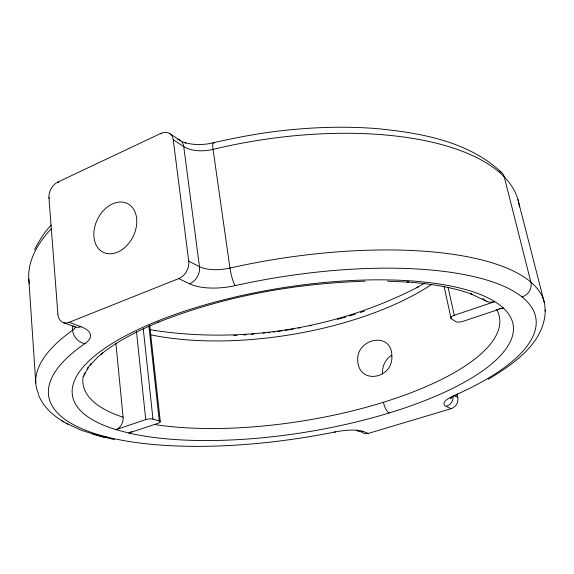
<?xml version="1.0" encoding="UTF-8"?>
<svg xmlns="http://www.w3.org/2000/svg" width="574" height="574" viewBox="0 0 574 574"><rect width="100%" height="100%" fill="white"/><g stroke="black" fill="none" stroke-linecap="round" stroke-linejoin="round"><path stroke-width="0.86" d="M545.3 310.068C544.776 342.943 513.536 364.009 488.302 379.256M83.589 376.652L84.981 372.935L84.062 374.922L88.461 367.26L87.097 369.025L91.474 363.335L90.125 365.078L97.874 357.057L102.581 352.996L100.938 354.316C118.222 340.482 138.262 330.602 158.596 322.086L157.233 322.653C223.221 296.313 294.24 283.484 365.114 281.203M34.605 249.64C39.068 240.771 44.32 232.226 51.222 225.044M451.652 397.28L450.49 398.543L452.14 397.287M424.832 283.039L417.068 287.545L418.059 287.007C337.864 328.543 243.72 343.726 154.456 330.445L155.54 330.638L149.965 329.576M57.866 314.287A13.446 9.693 -67.5 0 0 69.167 322.315L178.693 278.591A14.149 10.806 -63.7 0 0 188.724 261.156L173.233 139.783L183.745 146.614A27.287 14.4 -7.3 0 0 213.054 149.391A248.047 104.798 -9.1 0 1 519.377 206.927M131.783 431.304A10.095 7.706 -72.6 0 1 128.813 433.047L158.28 423.203A5.152 1.521 -6.8 0 0 159.299 420.95L152.978 419.113A5.195 1.543 -6.7 0 0 145.731 419.594L115.991 429.646A223.157 73.12 -9.1 0 1 181.635 312.163A223.157 73.12 -9.1 0 1 494.766 301.608A222.927 73.049 -9.1 0 1 503.197 307.908A223.157 73.12 -9.1 0 1 402.352 408.76A223.157 73.12 -9.1 0 1 128.82 433.054L115.991 429.646A10.253 7.756 -72.4 0 0 123.087 417.205L115.912 343.374M498.763 308.496A11.932 10.755 -46.9 0 0 503.19 307.901L463.283 321.253A5.927 1.995 -12.2 0 1 455.727 321.591L451.142 318.606A5.977 2.031 -12.2 0 1 454.278 315.291L494.759 301.608A12.14 10.884 -47.5 0 1 482.842 298.344M361.728 432.107A8.99 7.936 -70.8 0 0 368.465 433.377L451.056 408.695A9.292 8.531 -64 0 0 457.765 397.33L457.227 394.998M387.493 281.16L408.509 282.092L407.059 281.985C429.187 283.656 451.473 286.727 472.409 294.383L470.436 293.644L486.085 301.07M114.484 439.67L92.78 434.166M101.785 436.699L81.243 430.263L66.175 423.217M75.201 326.979L63.348 322.624M69.174 322.358L80.999 326.735A40.431 14.816 -4.3 0 1 84.887 343.639M368.472 433.413L363.105 431.411A27.129 7.118 -9.6 0 0 334.793 432M182.41 141.635L185.947 142.991L184.476 142.524C192.283 144.856 200.591 144.978 208.606 143.773C231.279 138.671 254.067 134.007 277.163 131.224C309.938 127.299 343.087 126 376.027 128.54C420.233 132.816 468.255 141.039 501.784 172.674M178.693 278.591L189.607 283.821A43.079 17.909 -7.8 0 0 235.182 285.637A246.691 81.128 -9.1 0 1 508.743 288.6A246.691 81.128 -9.1 0 1 453.525 395.866A29.03 7.9 -11.5 0 0 446.228 406.406L451.056 408.695M49.658 198.152L48.934 197.793L57.902 314.272M454.565 395.744L457.736 397.344M188.681 261.17L199.472 266.645A28.571 12.183 -7.8 0 0 229.944 268.072A257.539 87.126 -9.1 0 1 544.963 311.094M58.548 182.453L57.831 182.08L160.871 133.39L161.538 133.828M38.487 394.833C43.079 406.679 53.038 415.655 63.836 421.876M62.143 420.914L67.825 424.164M180.365 140.537L169.854 133.649M517.935 199.558L544.281 302.441M504.273 176.928L530.885 282.15M448.086 287.359L454.278 315.291M443.996 286.204L451.142 318.606M213.054 149.391L229.944 268.072A13.726 2.411 77.2 0 0 235.175 285.587M183.745 146.614L199.472 266.645M149.778 325.967L160.311 421.66M148.874 325.946L159.299 420.95M143.256 328.766L152.978 419.113M136.497 331.736L145.731 419.594M72.302 326.14L72.633 330.215A257.539 87.126 -9.1 0 0 38.594 393.929M28.786 278.957L35.775 383.009M149.448 325.451A4.972 1.866 -6.2 0 1 149.505 326.75M363.098 431.375A9.076 7.979 -70.7 0 1 356.318 430.098M334.735 432.014A246.691 81.128 -9.1 0 1 90.405 432.071A246.691 81.128 -9.1 0 1 84.844 343.661M335.324 432.05A9.22 1.076 78.4 0 1 334.786 431.971M106.247 436.771A10.167 7.649 -72.8 0 1 100.414 435.881M453.195 396.591A9.385 8.588 -64 0 1 446.22 406.37M530.936 282.128A12.269 11.05 -43.8 0 1 522.096 296.98M457.449 393.857A9.722 5.733 64.8 0 1 453.517 395.83M499.272 171.045A11.918 10.117 -43 0 1 504.324 176.907M48.905 197.808A12.843 8.904 -63.1 0 1 57.831 182.123M84.887 343.596A12.822 10.067 52.9 0 1 72.589 330.208M75.567 327.23A26.827 10.088 -4.2 0 1 72.633 330.215M80.991 326.685A13.281 9.65 -67.6 0 1 73.436 326.054M29.339 283.664A248.054 104.798 -9.1 0 1 51.122 228.933M160.878 133.433A13.546 9.83 -59.1 0 1 173.276 139.762M199.515 266.63A13.963 10.748 -63.7 0 1 189.599 283.771M177.574 139.346A13.374 9.794 -59 0 1 183.788 146.592M213.04 149.362A13.267 2.188 76.2 0 1 214.059 143.177M382.593 373.825A18.174 16.151 -63.4 0 1 391.296 355.385M431.375 284.639A203.196 85.268 -9.1 0 1 150.811 334.857M364.483 311.144A213.435 91.424 -9.1 0 1 360.329 312.529M355.306 314.136A213.435 91.424 -9.1 0 1 349.387 315.951M345.971 316.956A213.435 91.424 -9.1 0 1 337.368 319.359M311.732 325.494A213.435 91.424 -9.1 0 1 310.068 325.845M300.066 327.804A213.435 91.424 -9.1 0 1 298.394 328.113M293.371 329.002A213.435 91.424 -9.1 0 1 284.969 330.373M282.444 330.753A213.435 91.424 -9.1 0 1 277.393 331.478M274.86 331.822A213.435 91.424 -9.1 0 1 273.174 332.045M269.809 332.468A213.435 91.424 -9.1 0 1 268.123 332.669M264.75 333.056A213.435 91.424 -9.1 0 1 263.064 333.243M253.801 334.161A213.435 91.424 -9.1 0 1 251.283 334.384M246.246 334.778A213.435 91.424 -9.1 0 1 243.728 334.958M237.033 335.359A213.435 91.424 -9.1 0 1 233.697 335.525M496.546 309.314A210.859 70.81 -9.1 0 1 394.173 398.786A210.859 70.81 -9.1 0 1 154.306 424.459M123.087 417.205A210.859 70.81 -9.1 0 1 83.23 376.085M389.208 412.957A9.449 3.501 72.4 0 1 383.425 402.259M391.848 356.081C393.341 379.041 358.219 385.498 357.688 359.841C356.676 338.438 391.92 330.803 391.848 356.081M123.467 248.607A27.208 19.774 -63.4 0 0 128.44 204.093A27.208 19.774 -63.4 0 0 94.028 231.021A27.208 19.774 -63.4 0 0 123.467 248.607"/></g></svg>
